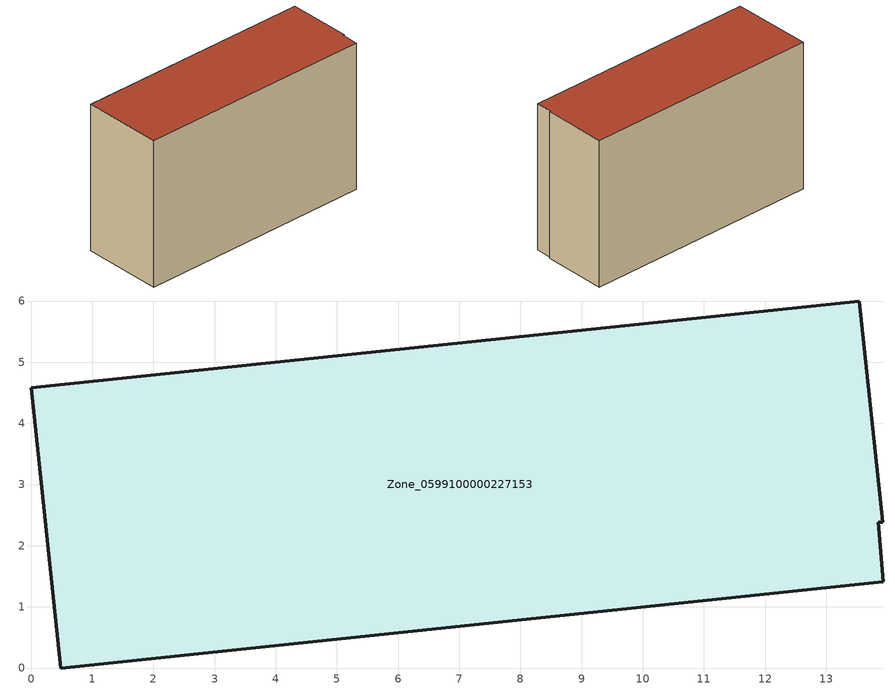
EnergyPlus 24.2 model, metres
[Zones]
Zone_0599100000227153
 floor ground (C_G): 13.93,2.39 13.85,2.38 13.94,1.41 0.49,0 0,4.58 13.54,6 z3.47
 wall outside (C_F): 13.93,2.39 13.54,6 0,4.58 0.49,0 13.94,1.41 13.85,2.38 13.93,2.39 z3.47:11.97
 roof outside (C_R): 13.85,2.38 13.93,2.39 13.54,6 0,4.58 0.49,0 13.94,1.41 z11.97
[BUILDING]
Pand.0599100000227153: North Axis=0; Terrain=City; Loads Convergence Tolerance Value=0.04; Temperature Convergence Tolerance Value=0.4; Solar Distribution=FullExterior; Maximum Number of Warmup Days=25; Minimum Number of Warmup Days=1
[Site:Location]
Rotterdam.The.Hague.AP_ZH_NLD Design_Conditions: Latitude=51.96; Longitude=4.45; Time Zone=1; Elevation=-4.5
[SITE:GROUNDTEMPERATURE:BUILDINGSURFACE]
18, 18, 18, 18, 18, 18, 18, 18, 18, 18, 18, 18
[MATERIAL] Thermal Absorptance=0.9; Solar Absorptance=0.7; Visible Absorptance=0.7
Name | Roughness | Thickness | Conductivity | Density | Specific Heat
G.TI.1946-1964 | MediumSmooth | 0.15 | 1 | 540 | 1210
F.TI.1946-1964 | Rough | 0.3 | 0.857143 | 1920 | 840
R.TI.1946-1964 | MediumRough | 0.2 | 0.277778 | 1500 | 1000
[CONSTRUCTION]
C_G: G.TI.1946-1964
C_F: F.TI.1946-1964
C_R: R.TI.1946-1964
[ZONE]
Zone_0599100000227153: Type=1; Multiplier=1; Ceiling Height=Autocalculate; Volume=Autocalculate; Floor Area=autocalculate; Part of Total Floor Area=Yes
[ZONEINFILTRATION:DESIGNFLOWRATE]
Infil_Zone_0599100000227153: Zone or ZoneList or Space or SpaceList=Zone_0599100000227153; Schedule=AlwaysOn; Design Flow Rate Calculation Method=Flow/Area; Flow Rate per Floor Area=0.003; Constant Term Coefficient=1; Temperature Term Coefficient=0; Velocity Term Coefficient=0; Velocity Squared Term Coefficient=0
[HVACTEMPLATE:ZONE:IDEALLOADSAIRSYSTEM]
Zone_0599100000227153: Maximum Heating Supply Air Temperature=50; Minimum Cooling Supply Air Temperature=13; Maximum Heating Supply Air Humidity Ratio=0.0156; Minimum Cooling Supply Air Humidity Ratio=0.0077; Heating Limit=NoLimit; Cooling Limit=NoLimit; Dehumidification Control Type=ConstantSensibleHeatRatio; Cooling Sensible Heat Ratio=0.7; Dehumidification Setpoint=60; Humidification Control Type=None; Humidification Setpoint=30; Outdoor Air Method=None; Outdoor Air Flow Rate per Person=0.00944; Outdoor Air Flow Rate per Zone Floor Area=0; Outdoor Air Flow Rate per Zone=0; Demand Controlled Ventilation Type=None; Outdoor Air Economizer Type=NoEconomizer; Heat Recovery Type=None; Sensible Heat Recovery Effectiveness=0.7; Latent Heat Recovery Effectiveness=0.65
[ZONECONTROL:THERMOSTAT]
ThermostatControl_Zone_0599100000227153: Zone or ZoneList=Zone_0599100000227153; Control Type Schedule=DualSetpointControlType; Control 1=Thermostat_Zone_0599100000227153; Temperature Difference Between Cutout And Setpoint=0
[THERMOSTATSETPOINT:DUALSETPOINT]
Thermostat_Zone_0599100000227153: Heating Setpoint Temperature Schedule=HeatingSetpoint_Zone_0599100000227153; Cooling Setpoint Temperature Schedule=CoolingSetpoint_Zone_0599100000227153
[SCHEDULE:COMPACT]
HeatingSetpoint_Zone_0599100000227153: Through: 12/31, For: AllDays, Until: 24:00, 21
CoolingSetpoint_Zone_0599100000227153: Through: 12/31, For: AllDays, Until: 24:00, 24
DualSetpointControlType: Through: 12/31, For: AllDays, Until: 24:00, 4
AlwaysOn: Through: 12/31, For: AllDays, Until: 24:00, 1
